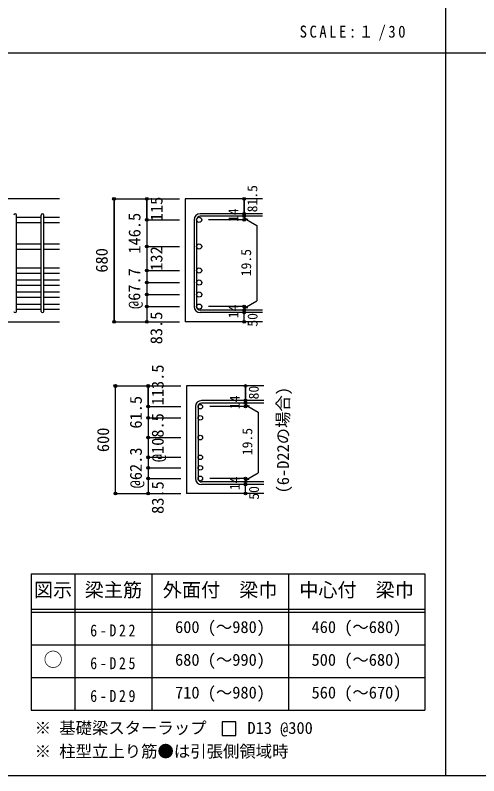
# Model space of a CAD drawing. Units: millimetres at full size, sheet at 1:30, with parts at other scales. Extents: x -5973 to 5954, y -4195 to 4201.
# Drawn here: x -3489 to -942, y -4195 to -15 of the extents above; entities that cross this region are included whole.
import ezdxf
from ezdxf.enums import TextEntityAlignment as Align

# ---------------------------------------------------------------- set-up
doc = ezdxf.new("R2010")
doc.units = ezdxf.units.MM
doc.header["$LTSCALE"] = 30
doc.header["$PDMODE"] = 32
doc.header["$PDSIZE"] = 15
for name, color, linetype in [('0-1_躯体線', 2, 'Continuous'), ('0-5_基礎梁筋', 7, 'Continuous'), ('0-6_スタラップ筋', 7, 'Continuous'), ('0-7_文字', 4, 'Continuous'), ('0-D_寸法', 4, 'Continuous'), ('6-7_文字', 7, 'Continuous'), ('6-E_枠', 7, 'Continuous'), ('F-0_枠', 6, 'Continuous')]:
    doc.layers.add(name, color=color, linetype=linetype)
doc.styles.add('ＭＳ ゴシック', font='')
doc.styles.get('ＭＳ ゴシック').set_extended_font_data('MS Gothic')

msp = doc.modelspace()

# ---------------------------------------------------------------- linework, layer by layer
at = {"layer": '0-1_躯体線'}
for p, q in [((-3245.8, -1024.89), (-4945.8, -1024.89)), ((-2130.8, -1024.89), (-2555.8, -1024.89)), ((-2555.8, -1024.89), (-2555.8, -1699.89)), ((-3645.8, -1699.89), (-3245.8, -1699.89)), ((-2130.8, -1699.89), (-2555.8, -1699.89)), ((-2123.27, -2052.98), (-2548.27, -2052.98)), ((-2548.27, -2052.98), (-2548.27, -2644.48)), ((-2123.27, -2644.48), (-2548.27, -2644.48))]:
    msp.add_line(p, q, dxfattribs=at)
at = {"layer": '0-5_基礎梁筋'}
for p, q in [((-3481.8, -1125.82), (-3345.8, -1125.82)), ((-3331.8, -1125.82), (-3245.8, -1125.82)), ((-3481.8, -1153.82), (-3345.8, -1153.82)), ((-3331.8, -1153.82), (-3245.8, -1153.82)), ((-3481.8, -1272.39), (-3345.8, -1272.39)), ((-3331.8, -1272.39), (-3245.8, -1272.39)), ((-3481.8, -1300.39), (-3345.8, -1300.39)), ((-3331.8, -1300.39), (-3245.8, -1300.39)), ((-3481.8, -1404.39), (-3345.8, -1404.39)), ((-3331.8, -1404.39), (-3245.8, -1404.39)), ((-3481.8, -1432.39), (-3345.8, -1432.39)), ((-3331.8, -1432.39), (-3245.8, -1432.39)), ((-3481.8, -1470.39), (-3345.8, -1470.39)), ((-3481.8, -1498.39), (-3345.8, -1498.39)), ((-3331.8, -1470.39), (-3245.8, -1470.39)), ((-3331.8, -1498.39), (-3245.8, -1498.39)), ((-3481.8, -1536.39), (-3345.8, -1536.39)), ((-3331.8, -1536.39), (-3245.8, -1536.39)), ((-3481.8, -1564.39), (-3345.8, -1564.39)), ((-3331.8, -1564.39), (-3245.8, -1564.39)), ((-3481.8, -1602.39), (-3345.8, -1602.39)), ((-3331.8, -1602.39), (-3245.8, -1602.39)), ((-3481.8, -1630.39), (-3345.8, -1630.39)), ((-3331.8, -1630.39), (-3245.8, -1630.39))]:
    msp.add_line(p, q, dxfattribs=at)
at = {"layer": '0-5_基礎梁筋', "color": 3}
for centre, radius in [((-2477.8, -1139.82), 14), ((-2477.8, -1286.39), 14), ((-2477.8, -1418.39), 14), ((-2477.8, -1484.39), 14), ((-2477.8, -1550.39), 14), ((-2477.8, -1616.39), 14), ((-2471.77, -2166.41), 12.5), ((-2471.77, -2227.98), 12.5), ((-2471.77, -2336.48), 12.5), ((-2471.77, -2444.98), 12.5), ((-2471.77, -2502.98), 12.5), ((-2471.77, -2560.98), 12.5)]:
    msp.add_circle(centre, radius, dxfattribs=at)
at = {"layer": '0-6_スタラップ筋'}
for p, q in [((-3481.8, -1642.89), (-3481.8, -1113.32)), ((-3345.8, -1642.89), (-3345.8, -1113.32)), ((-3331.8, -1642.89), (-3331.8, -1113.32)), ((-2130.8, -1106.32), (-2472.3, -1106.32)), ((-2130.8, -1120.32), (-2472.3, -1120.32)), ((-2505.8, -1139.82), (-2505.8, -1616.39)), ((-2491.8, -1139.82), (-2491.8, -1616.39)), ((-2130.8, -1635.89), (-2472.3, -1635.89)), ((-2130.8, -1649.89), (-2472.3, -1649.89)), ((-2498.27, -2166.41), (-2498.27, -2560.98)), ((-2484.27, -2166.41), (-2484.27, -2560.98)), ((-2123.27, -2132.91), (-2464.77, -2132.91)), ((-2123.27, -2146.91), (-2464.77, -2146.91)), ((-2123.27, -2580.48), (-2464.77, -2580.48)), ((-2123.27, -2594.48), (-2464.77, -2594.48))]:
    msp.add_line(p, q, dxfattribs=at)
for centre, radius, start, end in [((-3488.8, -1113.32), 7, 0, 180), ((-3338.8, -1113.32), 7, 0, 180), ((-2472.3, -1139.82), 33.5, 90, 180), ((-2472.3, -1139.82), 19.5, 90, 180), ((-2472.3, -1616.39), 33.5, 180, 270), ((-2472.3, -1616.39), 19.5, 180, 270), ((-3488.8, -1642.89), 7, 180, 0), ((-3338.8, -1642.89), 7, 180, 0), ((-2464.77, -2166.41), 33.5, 90, 180), ((-2464.77, -2166.41), 19.5, 90, 180), ((-2464.77, -2560.98), 33.5, 180, 270), ((-2464.77, -2560.98), 19.5, 180, 270)]:
    msp.add_arc(centre, radius, start, end, dxfattribs=at)
at = {"layer": '0-D_寸法'}
for p, q in [((-2945.8, -1024.89), (-2765.8, -1024.89)), ((-2945.8, -1024.89), (-2765.8, -1024.89)), ((-2765.8, -1139.82), (-2765.8, -1024.89)), ((-2765.8, -1024.89), (-2585.8, -1024.89)), ((-2765.8, -1024.89), (-2765.8, -1139.82)), ((-2230.8, -1120.32), (-2230.8, -1106.32)), ((-2230.8, -1120.32), (-2230.8, -1139.82)), ((-2765.8, -1139.82), (-2585.8, -1139.82)), ((-2765.8, -1139.82), (-2585.8, -1139.82)), ((-2765.8, -1139.82), (-2765.8, -1286.39)), ((-2230.8, -1139.82), (-2426.89, -1139.82)), ((-2230.8, -1130.07), (-2211.48, -1135.25)), ((-2230.8, -1130.07), (-2160.74, -1170.52)), ((-2160.74, -1170.52), (-2160.74, -1585.7)), ((-2765.8, -1286.39), (-2585.8, -1286.39)), ((-2765.8, -1286.39), (-2765.8, -1616.39)), ((-2765.8, -1418.39), (-2585.8, -1418.39)), ((-2765.8, -1484.39), (-2585.8, -1484.39)), ((-2765.8, -1550.39), (-2585.8, -1550.39)), ((-2230.8, -1626.14), (-2160.74, -1585.7)), ((-2765.8, -1616.39), (-2585.8, -1616.39)), ((-2765.8, -1616.39), (-2765.8, -1699.89)), ((-2230.8, -1616.39), (-2426.89, -1616.39)), ((-2230.8, -1635.89), (-2230.8, -1616.39)), ((-2230.8, -1626.14), (-2211.48, -1620.97)), ((-2230.8, -1649.89), (-2230.8, -1635.89)), ((-2230.8, -1699.89), (-2230.8, -1649.89)), ((-2945.8, -1699.89), (-2765.8, -1699.89)), ((-2765.8, -1699.89), (-2585.8, -1699.89)), ((-2938.27, -2052.98), (-2758.27, -2052.98)), ((-2938.27, -2052.98), (-2758.27, -2052.98)), ((-2938.27, -2644.48), (-2938.27, -2052.98)), ((-2758.27, -2052.98), (-2578.27, -2052.98)), ((-2758.27, -2166.41), (-2758.27, -2052.98)), ((-2758.27, -2052.98), (-2758.27, -2166.41)), ((-2758.27, -2166.41), (-2578.27, -2166.41)), ((-2758.27, -2166.41), (-2758.27, -2560.98)), ((-2223.27, -2166.41), (-2419.36, -2166.41)), ((-2223.27, -2146.91), (-2223.27, -2132.91)), ((-2223.27, -2146.91), (-2223.27, -2166.41)), ((-2223.27, -2156.66), (-2203.95, -2161.83)), ((-2223.27, -2156.66), (-2153.21, -2197.11)), ((-2153.21, -2197.11), (-2153.21, -2530.28)), ((-2758.27, -2227.98), (-2578.27, -2227.98)), ((-2758.27, -2336.48), (-2578.27, -2336.48)), ((-2758.27, -2444.98), (-2578.27, -2444.98)), ((-2758.27, -2502.98), (-2578.27, -2502.98)), ((-2223.27, -2570.73), (-2153.21, -2530.28)), ((-2758.27, -2560.98), (-2578.27, -2560.98)), ((-2758.27, -2560.98), (-2758.27, -2644.48)), ((-2223.27, -2560.98), (-2419.36, -2560.98)), ((-2223.27, -2580.48), (-2223.27, -2560.98)), ((-2223.27, -2570.73), (-2203.95, -2565.55)), ((-2223.27, -2594.48), (-2223.27, -2580.48)), ((-2223.27, -2644.48), (-2223.27, -2594.48)), ((-2938.27, -2644.48), (-2758.27, -2644.48)), ((-2758.27, -2644.48), (-2578.27, -2644.48))]:
    msp.add_line(p, q, dxfattribs=at)
for points in [[(-2945.8, -1024.89), (-2945.8, -1699.89), (-2945.8, -1024.89)], [(-2230.8, -1024.89), (-2230.8, -1106.32), (-2230.8, -1024.89)], [(-2223.27, -2052.98), (-2223.27, -2132.91), (-2223.27, -2052.98)]]:
    msp.add_lwpolyline(points, dxfattribs=at)
for centre, radius in [((-2945.8, -1024.89), 8), ((-2945.8, -1024.89), 7.2), ((-2945.8, -1024.89), 6.4), ((-2945.8, -1024.89), 5.6), ((-2945.8, -1024.89), 4.8), ((-2945.8, -1024.89), 4), ((-2945.8, -1024.89), 3.2), ((-2945.8, -1024.89), 2.4), ((-2945.8, -1024.89), 1.6), ((-2945.8, -1024.89), 0.8), ((-2765.8, -1024.89), 8), ((-2765.8, -1024.89), 7.2), ((-2765.8, -1024.89), 6.4), ((-2765.8, -1024.89), 5.6), ((-2765.8, -1024.89), 4.8), ((-2765.8, -1024.89), 4), ((-2765.8, -1024.89), 3.2), ((-2765.8, -1024.89), 2.4), ((-2765.8, -1024.89), 1.6), ((-2765.8, -1024.89), 0.8), ((-2230.8, -1024.89), 4), ((-2230.8, -1024.89), 3.6), ((-2230.8, -1024.89), 3.2), ((-2230.8, -1024.89), 2.8), ((-2230.8, -1024.89), 2.4), ((-2230.8, -1024.89), 2), ((-2230.8, -1024.89), 1.6), ((-2230.8, -1024.89), 1.2), ((-2230.8, -1024.89), 0.8), ((-2230.8, -1024.89), 0.4), ((-2230.8, -1106.32), 4), ((-2230.8, -1120.32), 4), ((-2230.8, -1106.32), 3.6), ((-2230.8, -1120.32), 3.6), ((-2230.8, -1106.32), 3.2), ((-2230.8, -1120.32), 3.2), ((-2230.8, -1106.32), 2.8), ((-2230.8, -1120.32), 2.8), ((-2230.8, -1106.32), 2.4), ((-2230.8, -1120.32), 2.4), ((-2230.8, -1106.32), 2), ((-2230.8, -1120.32), 2), ((-2230.8, -1106.32), 1.6), ((-2230.8, -1120.32), 1.6), ((-2230.8, -1106.32), 1.2), ((-2230.8, -1120.32), 1.2), ((-2230.8, -1106.32), 0.8), ((-2230.8, -1120.32), 0.8), ((-2230.8, -1106.32), 0.4), ((-2230.8, -1120.32), 0.4), ((-2765.8, -1139.82), 8), ((-2765.8, -1139.82), 7.2), ((-2765.8, -1139.82), 6.4), ((-2765.8, -1139.82), 5.6), ((-2765.8, -1139.82), 4.8), ((-2765.8, -1139.82), 4), ((-2765.8, -1139.82), 3.2), ((-2765.8, -1139.82), 2.4), ((-2765.8, -1139.82), 1.6), ((-2765.8, -1139.82), 0.8), ((-2230.8, -1139.82), 4), ((-2230.8, -1139.82), 3.6), ((-2230.8, -1139.82), 3.2), ((-2230.8, -1139.82), 2.8), ((-2230.8, -1139.82), 2.4), ((-2230.8, -1139.82), 2), ((-2230.8, -1139.82), 1.6), ((-2230.8, -1139.82), 1.2), ((-2230.8, -1139.82), 0.8), ((-2230.8, -1139.82), 0.4), ((-2765.8, -1286.39), 8), ((-2765.8, -1286.39), 7.2), ((-2765.8, -1286.39), 6.4), ((-2765.8, -1286.39), 5.6), ((-2765.8, -1286.39), 4.8), ((-2765.8, -1286.39), 4), ((-2765.8, -1286.39), 3.2), ((-2765.8, -1286.39), 2.4), ((-2765.8, -1286.39), 1.6), ((-2765.8, -1286.39), 0.8), ((-2765.8, -1418.39), 8), ((-2765.8, -1418.39), 7.2), ((-2765.8, -1418.39), 6.4), ((-2765.8, -1418.39), 5.6), ((-2765.8, -1418.39), 4.8), ((-2765.8, -1418.39), 4), ((-2765.8, -1418.39), 3.2), ((-2765.8, -1418.39), 2.4), ((-2765.8, -1418.39), 1.6), ((-2765.8, -1418.39), 0.8), ((-2765.8, -1484.39), 8), ((-2765.8, -1484.39), 7.2), ((-2765.8, -1484.39), 6.4), ((-2765.8, -1484.39), 5.6), ((-2765.8, -1484.39), 4.8), ((-2765.8, -1484.39), 4), ((-2765.8, -1484.39), 3.2), ((-2765.8, -1484.39), 2.4), ((-2765.8, -1484.39), 1.6), ((-2765.8, -1484.39), 0.8), ((-2765.8, -1550.39), 8), ((-2765.8, -1550.39), 7.2), ((-2765.8, -1550.39), 6.4), ((-2765.8, -1550.39), 5.6), ((-2765.8, -1550.39), 4.8), ((-2765.8, -1550.39), 4), ((-2765.8, -1550.39), 3.2), ((-2765.8, -1550.39), 2.4), ((-2765.8, -1550.39), 1.6), ((-2765.8, -1550.39), 0.8), ((-2765.8, -1616.39), 8), ((-2765.8, -1616.39), 7.2), ((-2765.8, -1616.39), 6.4), ((-2765.8, -1616.39), 5.6), ((-2765.8, -1616.39), 4.8), ((-2765.8, -1616.39), 4), ((-2765.8, -1616.39), 3.2), ((-2765.8, -1616.39), 2.4), ((-2765.8, -1616.39), 1.6), ((-2765.8, -1616.39), 0.8), ((-2230.8, -1616.39), 4), ((-2230.8, -1616.39), 3.6), ((-2230.8, -1616.39), 3.2), ((-2230.8, -1616.39), 2.8), ((-2230.8, -1616.39), 2.4), ((-2230.8, -1616.39), 2), ((-2230.8, -1616.39), 1.6), ((-2230.8, -1616.39), 1.2), ((-2230.8, -1616.39), 0.8), ((-2230.8, -1616.39), 0.4), ((-2230.8, -1635.89), 4), ((-2230.8, -1649.89), 4), ((-2230.8, -1635.89), 3.6), ((-2230.8, -1649.89), 3.6), ((-2230.8, -1635.89), 3.2), ((-2230.8, -1649.89), 3.2), ((-2230.8, -1635.89), 2.8), ((-2230.8, -1649.89), 2.8), ((-2230.8, -1635.89), 2.4), ((-2230.8, -1649.89), 2.4), ((-2230.8, -1635.89), 2), ((-2230.8, -1649.89), 2), ((-2230.8, -1635.89), 1.6), ((-2230.8, -1649.89), 1.6), ((-2230.8, -1635.89), 1.2), ((-2230.8, -1649.89), 1.2), ((-2230.8, -1635.89), 0.8), ((-2230.8, -1649.89), 0.8), ((-2230.8, -1635.89), 0.4), ((-2230.8, -1649.89), 0.4), ((-2945.8, -1699.89), 7.2), ((-2945.8, -1699.89), 6.4), ((-2945.8, -1699.89), 5.6), ((-2945.8, -1699.89), 4.8), ((-2945.8, -1699.89), 4), ((-2945.8, -1699.89), 3.2), ((-2945.8, -1699.89), 2.4), ((-2945.8, -1699.89), 1.6), ((-2945.8, -1699.89), 0.8), ((-2765.8, -1699.89), 7.2), ((-2765.8, -1699.89), 6.4), ((-2765.8, -1699.89), 5.6), ((-2765.8, -1699.89), 4.8), ((-2765.8, -1699.89), 4), ((-2765.8, -1699.89), 3.2), ((-2765.8, -1699.89), 2.4), ((-2765.8, -1699.89), 1.6), ((-2765.8, -1699.89), 0.8), ((-2230.8, -1699.89), 4), ((-2230.8, -1699.89), 3.6), ((-2230.8, -1699.89), 3.2), ((-2230.8, -1699.89), 2.8), ((-2230.8, -1699.89), 2.4), ((-2230.8, -1699.89), 2), ((-2230.8, -1699.89), 1.6), ((-2230.8, -1699.89), 1.2), ((-2230.8, -1699.89), 0.8), ((-2230.8, -1699.89), 0.4), ((-2938.27, -2052.98), 8), ((-2938.27, -2052.98), 7.2), ((-2938.27, -2052.98), 6.4), ((-2938.27, -2052.98), 5.6), ((-2938.27, -2052.98), 4.8), ((-2758.27, -2052.98), 8), ((-2758.27, -2052.98), 7.2), ((-2758.27, -2052.98), 6.4), ((-2758.27, -2052.98), 5.6), ((-2758.27, -2052.98), 4.8), ((-2938.27, -2052.98), 4), ((-2938.27, -2052.98), 3.2), ((-2938.27, -2052.98), 2.4), ((-2938.27, -2052.98), 1.6), ((-2938.27, -2052.98), 0.8), ((-2758.27, -2052.98), 4), ((-2758.27, -2052.98), 3.2), ((-2758.27, -2052.98), 2.4), ((-2758.27, -2052.98), 1.6), ((-2758.27, -2052.98), 0.8), ((-2223.27, -2052.98), 4), ((-2223.27, -2052.98), 3.6), ((-2223.27, -2052.98), 3.2), ((-2223.27, -2052.98), 2.8), ((-2223.27, -2052.98), 2.4), ((-2223.27, -2052.98), 2), ((-2223.27, -2052.98), 1.6), ((-2223.27, -2052.98), 1.2), ((-2223.27, -2052.98), 0.8), ((-2223.27, -2052.98), 0.4), ((-2223.27, -2132.91), 4), ((-2223.27, -2132.91), 3.6), ((-2223.27, -2132.91), 3.2), ((-2223.27, -2132.91), 2.8), ((-2223.27, -2132.91), 2.4), ((-2223.27, -2132.91), 2), ((-2223.27, -2132.91), 1.6), ((-2223.27, -2132.91), 1.2), ((-2758.27, -2166.41), 8), ((-2758.27, -2166.41), 7.2), ((-2758.27, -2166.41), 6.4), ((-2758.27, -2166.41), 5.6), ((-2758.27, -2166.41), 4.8), ((-2758.27, -2166.41), 4), ((-2758.27, -2166.41), 3.2), ((-2758.27, -2166.41), 2.4), ((-2758.27, -2166.41), 1.6), ((-2758.27, -2166.41), 0.8), ((-2223.27, -2146.91), 4), ((-2223.27, -2166.41), 4), ((-2223.27, -2146.91), 3.6), ((-2223.27, -2166.41), 3.6), ((-2223.27, -2146.91), 3.2), ((-2223.27, -2166.41), 3.2), ((-2223.27, -2146.91), 2.8), ((-2223.27, -2166.41), 2.8), ((-2223.27, -2146.91), 2.4), ((-2223.27, -2166.41), 2.4), ((-2223.27, -2146.91), 2), ((-2223.27, -2166.41), 2), ((-2223.27, -2146.91), 1.6), ((-2223.27, -2166.41), 1.6), ((-2223.27, -2146.91), 1.2), ((-2223.27, -2166.41), 1.2), ((-2223.27, -2132.91), 0.8), ((-2223.27, -2146.91), 0.8), ((-2223.27, -2166.41), 0.8), ((-2223.27, -2132.91), 0.4), ((-2223.27, -2146.91), 0.4), ((-2223.27, -2166.41), 0.4), ((-2758.27, -2227.98), 8), ((-2758.27, -2227.98), 7.2), ((-2758.27, -2227.98), 6.4), ((-2758.27, -2227.98), 5.6), ((-2758.27, -2227.98), 4.8), ((-2758.27, -2227.98), 4), ((-2758.27, -2227.98), 3.2), ((-2758.27, -2227.98), 2.4), ((-2758.27, -2227.98), 1.6), ((-2758.27, -2227.98), 0.8), ((-2758.27, -2336.48), 8), ((-2758.27, -2336.48), 7.2), ((-2758.27, -2336.48), 6.4), ((-2758.27, -2336.48), 5.6), ((-2758.27, -2336.48), 4.8), ((-2758.27, -2336.48), 4), ((-2758.27, -2336.48), 3.2), ((-2758.27, -2336.48), 2.4), ((-2758.27, -2336.48), 1.6), ((-2758.27, -2336.48), 0.8), ((-2758.27, -2444.98), 8), ((-2758.27, -2444.98), 7.2), ((-2758.27, -2444.98), 6.4), ((-2758.27, -2444.98), 5.6), ((-2758.27, -2444.98), 4.8), ((-2758.27, -2444.98), 4), ((-2758.27, -2444.98), 3.2), ((-2758.27, -2444.98), 2.4), ((-2758.27, -2444.98), 1.6), ((-2758.27, -2444.98), 0.8), ((-2758.27, -2502.98), 8), ((-2758.27, -2502.98), 7.2), ((-2758.27, -2502.98), 6.4), ((-2758.27, -2502.98), 5.6), ((-2758.27, -2502.98), 4.8), ((-2758.27, -2502.98), 4), ((-2758.27, -2502.98), 3.2), ((-2758.27, -2502.98), 2.4), ((-2758.27, -2502.98), 1.6), ((-2758.27, -2502.98), 0.8), ((-2758.27, -2560.98), 8), ((-2758.27, -2560.98), 7.2), ((-2758.27, -2560.98), 6.4), ((-2758.27, -2560.98), 5.6), ((-2758.27, -2560.98), 4.8), ((-2758.27, -2560.98), 4), ((-2758.27, -2560.98), 3.2), ((-2758.27, -2560.98), 2.4), ((-2758.27, -2560.98), 1.6), ((-2758.27, -2560.98), 0.8), ((-2223.27, -2560.98), 4), ((-2223.27, -2580.48), 4), ((-2223.27, -2594.48), 4), ((-2223.27, -2560.98), 3.6), ((-2223.27, -2580.48), 3.6), ((-2223.27, -2594.48), 3.6), ((-2223.27, -2560.98), 3.2), ((-2223.27, -2580.48), 3.2), ((-2223.27, -2594.48), 3.2), ((-2223.27, -2560.98), 2.8), ((-2223.27, -2580.48), 2.8), ((-2223.27, -2560.98), 2.4), ((-2223.27, -2580.48), 2.4), ((-2223.27, -2560.98), 2), ((-2223.27, -2580.48), 2), ((-2223.27, -2560.98), 1.6), ((-2223.27, -2580.48), 1.6), ((-2223.27, -2560.98), 1.2), ((-2223.27, -2580.48), 1.2), ((-2223.27, -2560.98), 0.8), ((-2223.27, -2580.48), 0.8), ((-2223.27, -2560.98), 0.4), ((-2223.27, -2580.48), 0.4), ((-2223.27, -2594.48), 2.8), ((-2223.27, -2594.48), 2.4), ((-2223.27, -2594.48), 2), ((-2223.27, -2594.48), 1.6), ((-2223.27, -2594.48), 1.2), ((-2223.27, -2594.48), 0.8), ((-2223.27, -2594.48), 0.4), ((-2938.27, -2644.48), 7.2), ((-2938.27, -2644.48), 6.4), ((-2938.27, -2644.48), 5.6), ((-2938.27, -2644.48), 4.8), ((-2938.27, -2644.48), 4), ((-2938.27, -2644.48), 3.2), ((-2938.27, -2644.48), 2.4), ((-2938.27, -2644.48), 1.6), ((-2938.27, -2644.48), 0.8), ((-2758.27, -2644.48), 7.2), ((-2758.27, -2644.48), 6.4), ((-2758.27, -2644.48), 5.6), ((-2758.27, -2644.48), 4.8), ((-2758.27, -2644.48), 4), ((-2758.27, -2644.48), 3.2), ((-2758.27, -2644.48), 2.4), ((-2758.27, -2644.48), 1.6), ((-2758.27, -2644.48), 0.8), ((-2223.27, -2644.48), 4), ((-2223.27, -2644.48), 3.6), ((-2223.27, -2644.48), 3.2), ((-2223.27, -2644.48), 2.8), ((-2223.27, -2644.48), 2.4), ((-2223.27, -2644.48), 2), ((-2223.27, -2644.48), 1.6), ((-2223.27, -2644.48), 1.2), ((-2223.27, -2644.48), 0.8), ((-2223.27, -2644.48), 0.4)]:
    msp.add_circle(centre, radius, dxfattribs=at)
at = {"layer": '0-D_寸法', "color": 7}
for p in [(-2945.8, -1024.89), (-2765.8, -1024.89), (-2230.8, -1024.89), (-2230.8, -1106.32), (-2230.8, -1120.32), (-2765.8, -1139.82), (-2230.8, -1139.82), (-2765.8, -1286.39), (-2765.8, -1418.39), (-2765.8, -1484.39), (-2765.8, -1550.39), (-2765.8, -1616.39), (-2230.8, -1616.39), (-2230.8, -1616.39), (-2230.8, -1635.89), (-2230.8, -1649.89), (-2945.8, -1699.89), (-2765.8, -1699.89), (-2230.8, -1699.89), (-2938.27, -2052.98), (-2758.27, -2052.98), (-2223.27, -2052.98), (-2223.27, -2132.91), (-2758.27, -2166.41), (-2223.27, -2146.91), (-2223.27, -2166.41), (-2758.27, -2227.98), (-2758.27, -2336.48), (-2758.27, -2444.98), (-2758.27, -2502.98), (-2758.27, -2560.98), (-2223.27, -2560.98), (-2223.27, -2560.98), (-2223.27, -2580.48), (-2223.27, -2594.48), (-2938.27, -2644.48), (-2758.27, -2644.48), (-2223.27, -2644.48)]:
    msp.add_point(p, dxfattribs=at)
at = {"layer": '6-7_文字'}
msp.add_lwpolyline([(-2350.74, -3974.33), (-2275.74, -3974.33), (-2275.74, -3899.33), (-2350.74, -3899.33)], close=True, dxfattribs=at)
at = {"layer": '6-E_枠', "color": 3}
for p, q in [((-3400.52, -3085.43), (-3400.52, -3835.43)), ((-3400.52, -3085.43), (-1238, -3085.43)), ((-1238, -3085.43), (-1238, -3835.43)), ((-3400.52, -3835.43), (-1238, -3835.43))]:
    msp.add_line(p, q, dxfattribs=at)
at = {"layer": '6-E_枠'}
for p, q in [((-3160.52, -3085.43), (-3160.52, -3835.43)), ((-2738, -3085.43), (-2738, -3835.43)), ((-1988, -3085.43), (-1988, -3835.43)), ((-3400.52, -3280.43), (-1238, -3280.43)), ((-3400.52, -3295.43), (-1238, -3295.43)), ((-3400.52, -3475.43), (-1238, -3475.43)), ((-3400.52, -3655.43), (-1238, -3655.43))]:
    msp.add_line(p, q, dxfattribs=at)
at = {"layer": 'F-0_枠', "color": 2}
for p, q in [((-1124.64, 4201.15), (-1124.64, -4195.24)), ((-5972.88, -222.05), (3723.6, -222.05))]:
    msp.add_line(p, q, dxfattribs=at)
at = {"layer": 'F-0_枠'}
msp.add_line((5954.1, -4195.24), (-5972.88, -4195.24), dxfattribs=at)

# ---------------------------------------------------------------- texts
at = {"layer": '0-7_文字', "color": 7, "style": 'ＭＳ ゴシック'}
msp.add_text('(6-D22の場合)', height=65.98, rotation=90, dxfattribs=at).set_placement((-1964.68, -2642.92), align=Align.BOTTOM_LEFT)
at = {"layer": '0-D_寸法', "style": 'ＭＳ ゴシック'}
for s, height, p in [('81.5', 54.99, (-2141.9, -1098.49)), ('115', 65.98, (-2659.7, -1147.45)), ('14', 54.99, (-2246.03, -1151.76)), ('146.5', 65.98, (-2780.63, -1325.67)), ('132', 65.98, (-2660.16, -1419.74)), ('680', 65.98, (-2960.8, -1429.89)), ('19.5', 54.99, (-2176.07, -1449.77)), ('@67.7', 65.98, (-2782.01, -1629.82)), ('14', 54.99, (-2246.06, -1680.57)), ('83.5', 65.98, (-2660.73, -1823.85)), ('50', 54.99, (-2140.86, -1726.97)), ('113.5', 65.98, (-2653.27, -2159.41)), ('80', 54.99, (-2134.37, -2126.57)), ('61.5', 65.98, (-2773.27, -2287.19)), ('14', 54.99, (-2238.5, -2179.84)), ('@108.5', 65.98, (-2653.27, -2471.48)), ('600', 65.98, (-2953.27, -2416.23)), ('19.5', 54.99, (-2169.7, -2433.18)), ('@62.3', 65.98, (-2773.27, -2615.48)), ('83.5', 65.98, (-2653.27, -2755.98)), ('14', 54.99, (-2238.53, -2625.15)), ('50', 54.99, (-2133.27, -2677.98))]:
    msp.add_text(s, height=height, rotation=90, dxfattribs=at).set_placement(p, align=Align.BOTTOM_LEFT)
at = {"layer": '6-7_文字', "color": 2, "style": 'ＭＳ ゴシック'}
for s, p in [('図示', (-3385.52, -3235.43)), ('梁主筋', (-3106.76, -3235.43)), ('外面付\u3000梁巾', (-2678, -3235.43)), ('中心付\u3000梁巾', (-1928, -3235.43)), ('○', (-3333.02, -3617.93))]:
    msp.add_text(s, height=76.98, dxfattribs=at).set_placement(p, align=Align.BOTTOM_LEFT)
at = {"layer": '6-7_文字', "style": 'ＭＳ ゴシック'}
for s, p in [('600 (～980)', (-2610.5, -3430.43)), ('460 (～680)', (-1860.5, -3430.43)), ('680 (～990)', (-2610.5, -3610.43)), ('500 (～680)', (-1860.5, -3610.43)), ('710 (～980)', (-2610.5, -3790.43)), ('560 (～670)', (-1860.5, -3790.43)), ('※ 基礎梁スターラップ     D13 @300', (-3381.96, -3985.01)), ('※ 柱型立上り筋●は引張側領域時', (-3381.96, -4113.51))]:
    msp.add_text(s, height=65.98, dxfattribs=at).set_placement(p, align=Align.BOTTOM_LEFT)
at = {"layer": '6-7_文字', "color": 2, "insert": (-1925.98, -154.55), "char_height": 65.98, "attachment_point": 7, "style": 'ＭＳ ゴシック'}
msp.add_mtext('\\T1.34;\\W0.9;SCALE:１/30', dxfattribs=at)
at = {"layer": '6-7_文字', "char_height": 65.98, "attachment_point": 7, "style": 'ＭＳ ゴシック'}
for s, insert in [('\\T1.38;\\W0.85;6-D22', (-3076.76, -3430.43)), ('\\T1.38;\\W0.85;6-D25', (-3076.76, -3610.43)), ('\\T1.38;\\W0.85;6-D29', (-3076.76, -3790.43))]:
    msp.add_mtext(s, dxfattribs=dict(at, insert=insert))

doc.saveas('drawing.dxf')
